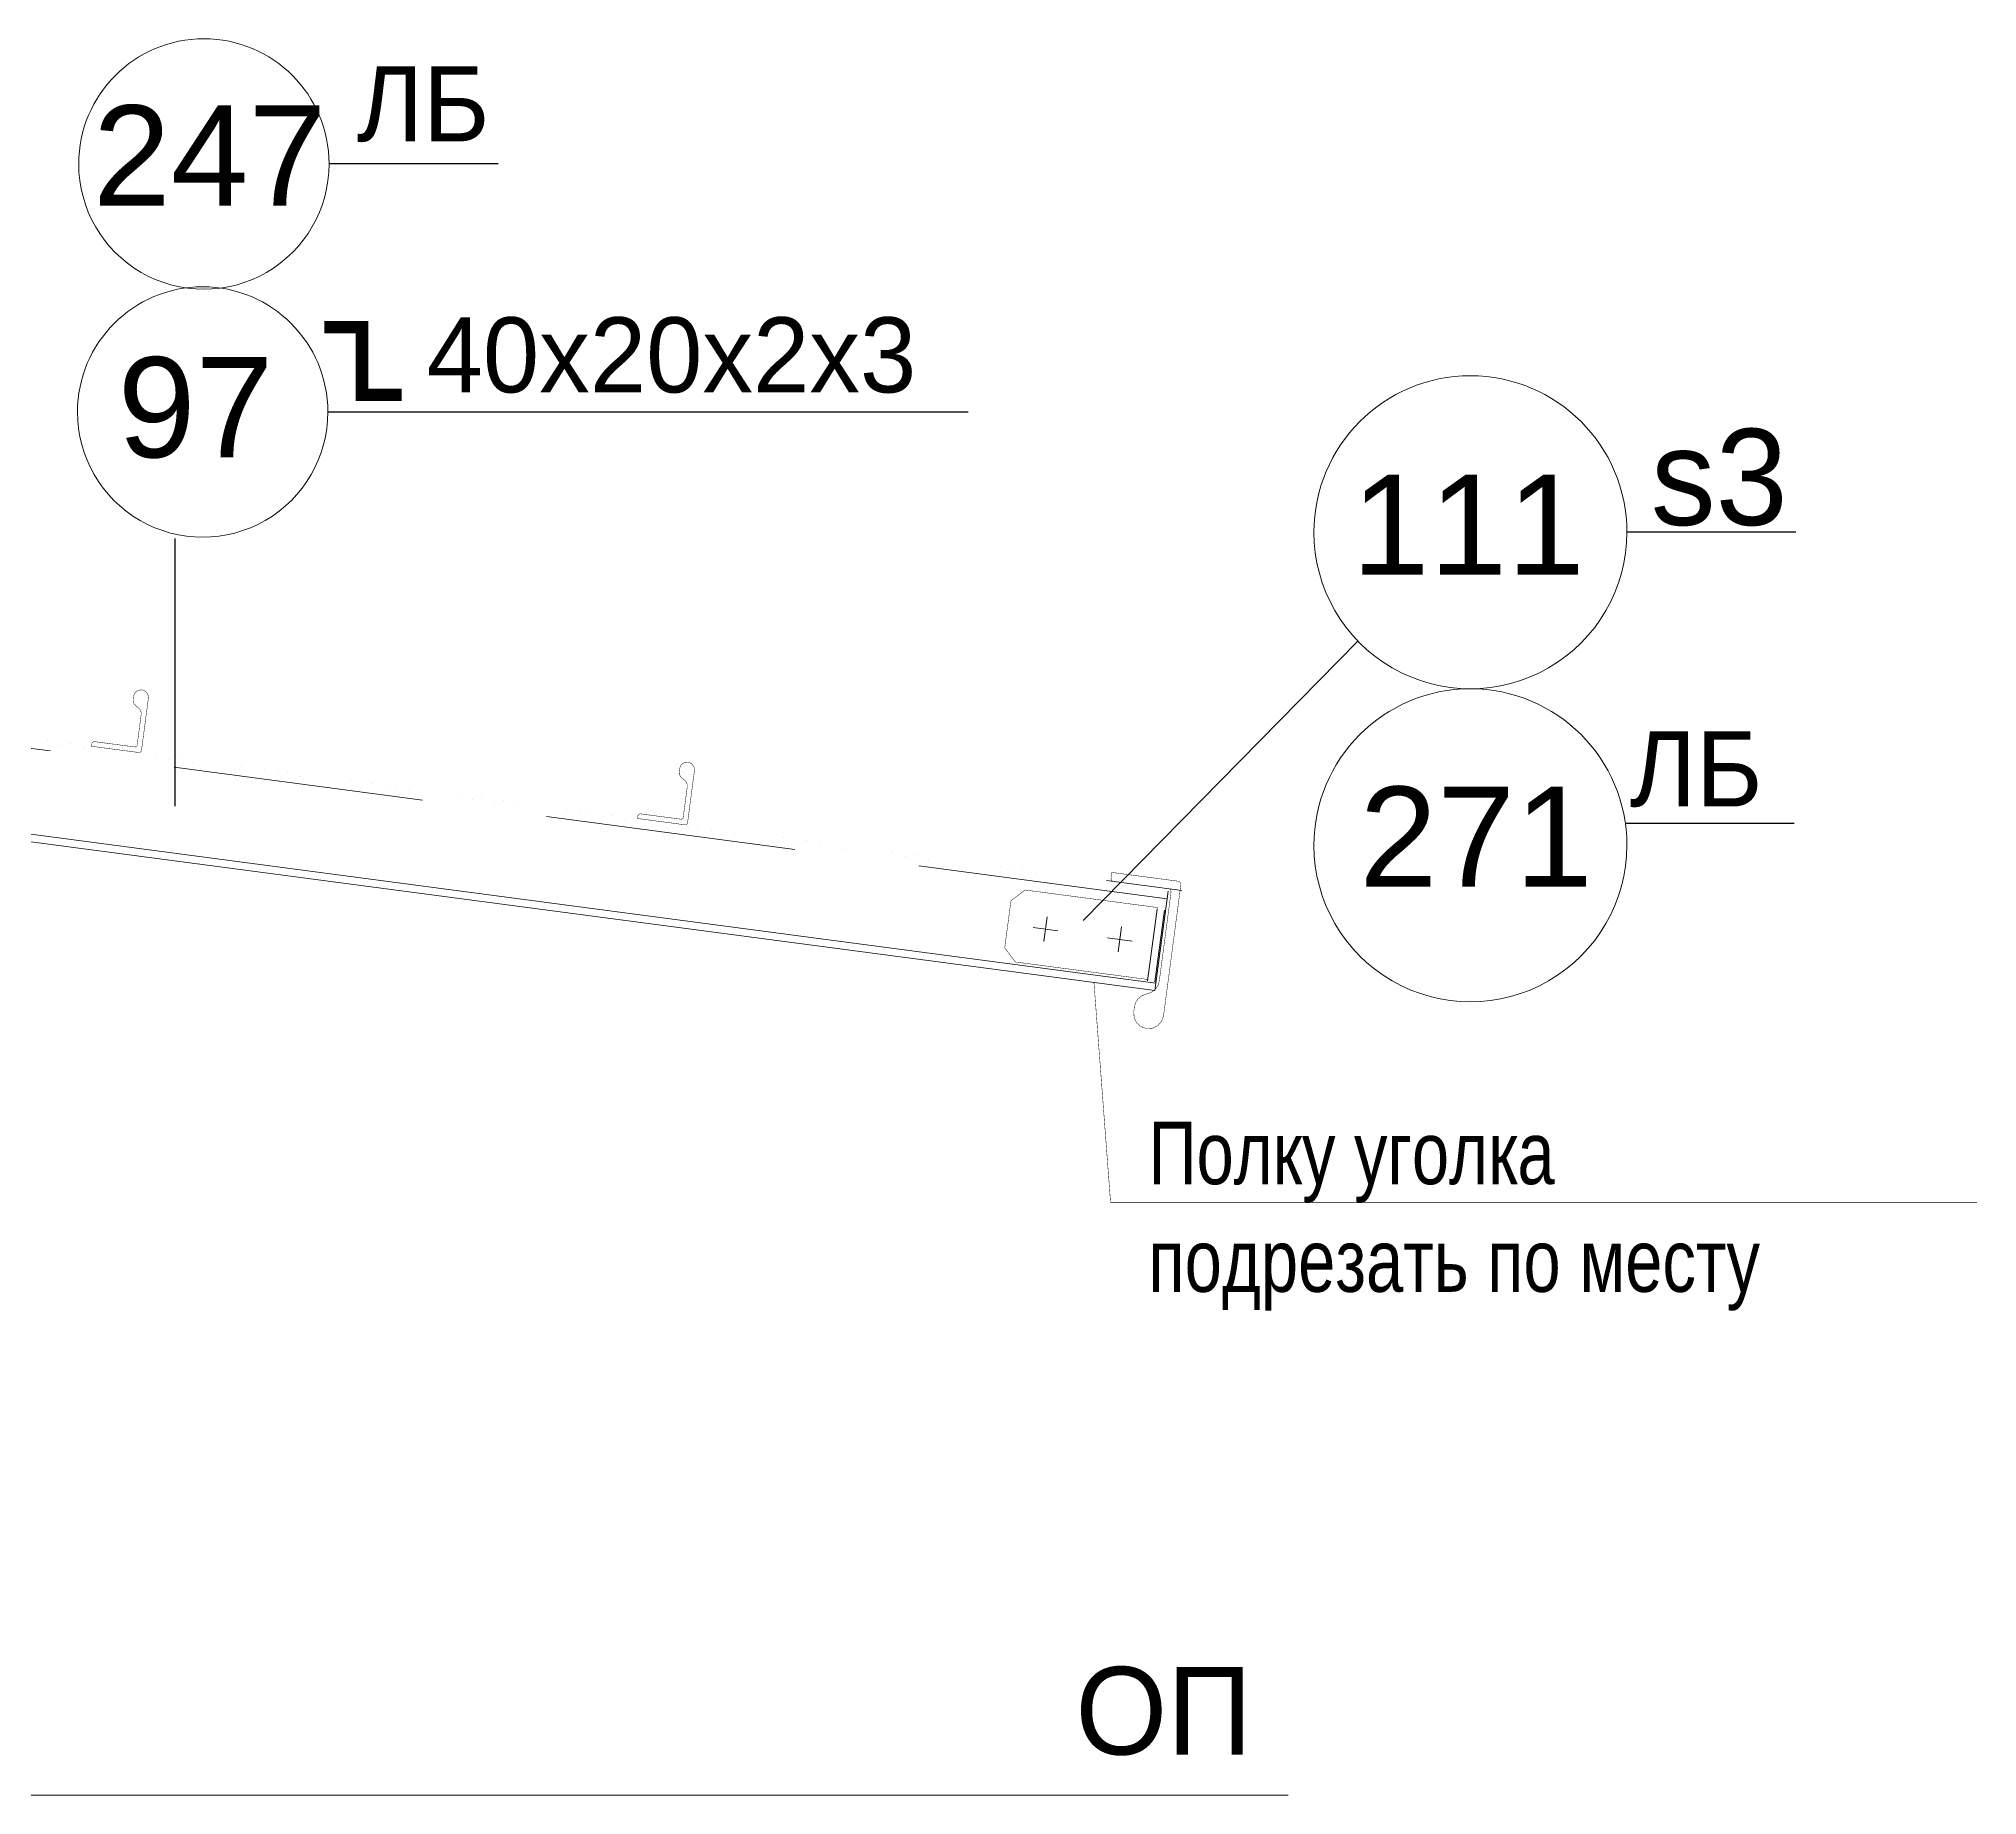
# Model space of a CAD drawing. Header units: millimetres. Extents: x 42007 to 66124, y -556 to 6894.
# Drawn here: x 57470 to 58244, y 4939 to 5641 of the extents above; entities that cross this region are included whole.
import ezdxf
from ezdxf.enums import TextEntityAlignment as Align

# ---------------------------------------------------------------- set-up
doc = ezdxf.new("R2010")
doc.units = ezdxf.units.MM
for name, pattern in [('K5LT32769', [0]), ('K5LT32782', [150, 100, -50]), ('K5LT32783', [75, 50, -25]), ('K5LT32785', [95.25, 63.5, -31.75])]:
    doc.linetypes.add(name, pattern=pattern)
doc.layers.add('pen_7', color=1, linetype='Continuous')
doc.styles.add('style5', font='arial.ttf', dxfattribs={"height": 3})

msp = doc.modelspace()

# ---------------------------------------------------------------- linework, layer by layer
at = {"color": 0}
for p, q in [((57653.198, 5590.691), (57585.708, 5590.691)), ((57585.222, 5491.657), (57840.917, 5491.779)), ((58171.54, 5443.63), (58104.05, 5443.63)), ((57524.04, 5441.089), (57524.04, 5334.295)), ((57996.632, 5400.174), (57886.942, 5288.664)), ((58170.922, 5327.393), (58103.433, 5327.393))]:
    msp.add_line(p, q, dxfattribs=at)
at = {"color": 7, "linetype": 'K5LT32782', "lineweight": 18}
for p, q in [((57920.429, 5297.307), (56848.737, 5439.074)), ((57912.585, 5264.454), (57916.446, 5293.147)), ((57915.558, 5264.054), (57919.419, 5292.747))]:
    msp.add_line(p, q, dxfattribs=at)
at = {"color": 7, "linetype": 'K5LT32769', "lineweight": 18}
for p, q in [((56826.992, 5407.654), (57915.97, 5263.601)), ((56826.992, 5404.627), (57915.577, 5260.627)), ((57896.197, 5304.547), (57926.355, 5300.558)), ((57920.822, 5300.281), (57915.577, 5260.627)), ((57872.509, 5290.091), (57871.149, 5280.184)), ((57866.876, 5285.817), (57876.783, 5284.457)), ((57896.596, 5281.731), (57906.503, 5280.371)), ((57902.23, 5286.005), (57900.87, 5276.097)), ((56537.664, 4939.305), (57968.786, 4939.305))]:
    msp.add_line(p, q, dxfattribs=at)
at = {"color": 0, "const_width": 5}
msp.add_lwpolyline([(57583.855, 5525.548), (57598.881, 5525.548), (57598.881, 5498.52), (57614.657, 5498.52)], dxfattribs=at)
at = {"color": 7, "linetype": 'K5LT32785', "const_width": 0.001}
for points in [[(56865.864, 5440.843), (56866.119, 5440.809), (57921.394, 5301.214)], [(56869.129, 5439.402), (56869.613, 5439.338), (57921.263, 5300.223)]]:
    msp.add_lwpolyline(points, dxfattribs=at)
at = {"color": 7, "linetype": 'K5LT32769', "const_width": 0.18}
for points in [[(57510.741, 5356.142), (57513.547, 5377.357), (57513.345, 5378.897), (57512.401, 5380.129), (57510.966, 5380.724), (57509.427, 5380.523), (57508.194, 5379.578), (57507.599, 5378.144), (57507.449, 5377.008), (57507.507, 5375.908), (57507.958, 5374.904), (57508.741, 5374.13), (57509.373, 5373.702), (57510.156, 5372.928), (57510.607, 5371.924), (57510.665, 5370.824), (57509.02, 5358.387), (57508.347, 5357.871), (57491.692, 5360.074), (57491.018, 5359.558), (57490.835, 5358.17), (57510.067, 5355.626), (57510.741, 5356.142)], [(57728.843, 5327.29), (57731.65, 5348.506), (57731.448, 5350.045), (57730.504, 5351.278), (57729.069, 5351.873), (57727.529, 5351.671), (57726.297, 5350.727), (57725.702, 5349.293), (57725.551, 5348.157), (57725.61, 5347.057), (57726.061, 5346.053), (57726.844, 5345.279), (57727.476, 5344.851), (57728.259, 5344.077), (57728.71, 5343.072), (57728.769, 5341.973), (57727.123, 5329.536), (57726.45, 5329.019), (57709.795, 5331.223), (57709.121, 5330.706), (57708.937, 5329.319), (57728.17, 5326.774), (57728.843, 5327.29)], [(57925.938, 5303.085), (57918.994, 5250.592), (57918.24, 5248.376), (57916.695, 5246.617), (57914.595, 5245.583), (57912.258, 5245.431), (57910.042, 5246.185), (57908.283, 5247.729), (57907.249, 5249.83), (57907.097, 5252.166), (57907.357, 5254.131), (57907.843, 5255.827), (57908.801, 5257.307), (57910.148, 5258.446), (57911.768, 5259.143), (57912.885, 5259.44), (57914.505, 5260.138), (57915.853, 5261.276), (57916.811, 5262.757), (57917.296, 5264.453), (57922.009, 5300.074), (57921.801, 5300.85), (57921.106, 5301.253), (57898.899, 5304.19), (57898.203, 5304.593), (57897.996, 5305.369), (57898.317, 5307.798), (57925.034, 5304.264), (57925.73, 5303.861), (57925.938, 5303.085)]]:
    msp.add_lwpolyline(points, dxfattribs=at)
at = {"color": 7, "linetype": 'K5LT32783', "const_width": 0.18}
msp.add_lwpolyline([(57916.51, 5293.791), (57863.658, 5300.782), (57858.045, 5296.481), (57855.554, 5277.645), (57859.855, 5272.033), (57912.713, 5265.04), (57916.51, 5293.791)], dxfattribs=at)
at = {"color": 2, "linetype": 'K5LT32769', "const_width": 0.18}
msp.add_lwpolyline([(57891.195, 5263.852), (57897.832, 5176.065), (58243.882, 5176.065)], dxfattribs=at)
at = {"color": 7, "linetype": 'K5LT32769', "lineweight": 18}
for centre, radius, start, end in [((57535.708, 5590.691), 50, 0, 179.999977), ((57535.708, 5590.691), 50, 179.999977, 0), ((57535.222, 5491.657), 50, 0, 179.999977), ((58041.55, 5443.63), 62.5, 0, 179.999977), ((57535.222, 5491.657), 50, 179.999977, 0), ((58041.55, 5443.63), 62.5, 179.999977, 0), ((58041.55, 5318.63), 62.5, 0, 179.999977), ((58041.55, 5318.63), 62.5, 179.999977, 0)]:
    msp.add_arc(centre, radius, start, end, dxfattribs=at)

# ---------------------------------------------------------------- texts
at = {"color": 7, "attachment_point": 1, "style": 'style5'}
for s, insert, char_height in [('\\H3.5;\\W0.965;\\Q15;\\Q0;\\H30.00;ЛБ', (57596.726, 5629.737), 3), ('{\\H10x;\\W0.965;40х20х2х3}', (57624.65, 5529.462), 3), ('{\\H12.8x;\\W0.965;s3}', (58113.605, 5484.916), 3), ('\\H3.5;\\W0.965;\\Q15;\\Q0;\\H30.00;ЛБ', (58105.164, 5364.142), 3), ('\\H3.5;\\W0.965;\\Q15;\\Q0;\\W0.765;\\H25.00;Полку уголка ', (57912.966, 5208.31), 3), ('\\H3.5;\\W0.965;\\Q15;\\Q0;\\W0.765;\\H25.00;подрезать по месту', (57912.966, 5165.312), 3), ('\\H3.5;\\W0.965;\\Q15;\\Q0;\\H35.00;ОП', (57883.778, 4990.549), 2.4)]:
    msp.add_mtext(s, dxfattribs=dict(at, insert=insert, char_height=char_height))
at = {"layer": 'pen_7', "color": 2, "linetype": 'Continuous', "style": 'style5'}
for s, p in [('247', (57537.991, 5594.114)), ('97', (57532.382, 5493.564)), ('111', (58040.698, 5446.641)), ('271', (58043.833, 5322.053))]:
    msp.add_text(s, height=40, dxfattribs=at).set_placement(p, align=Align.MIDDLE_CENTER)

doc.saveas('drawing.dxf')
